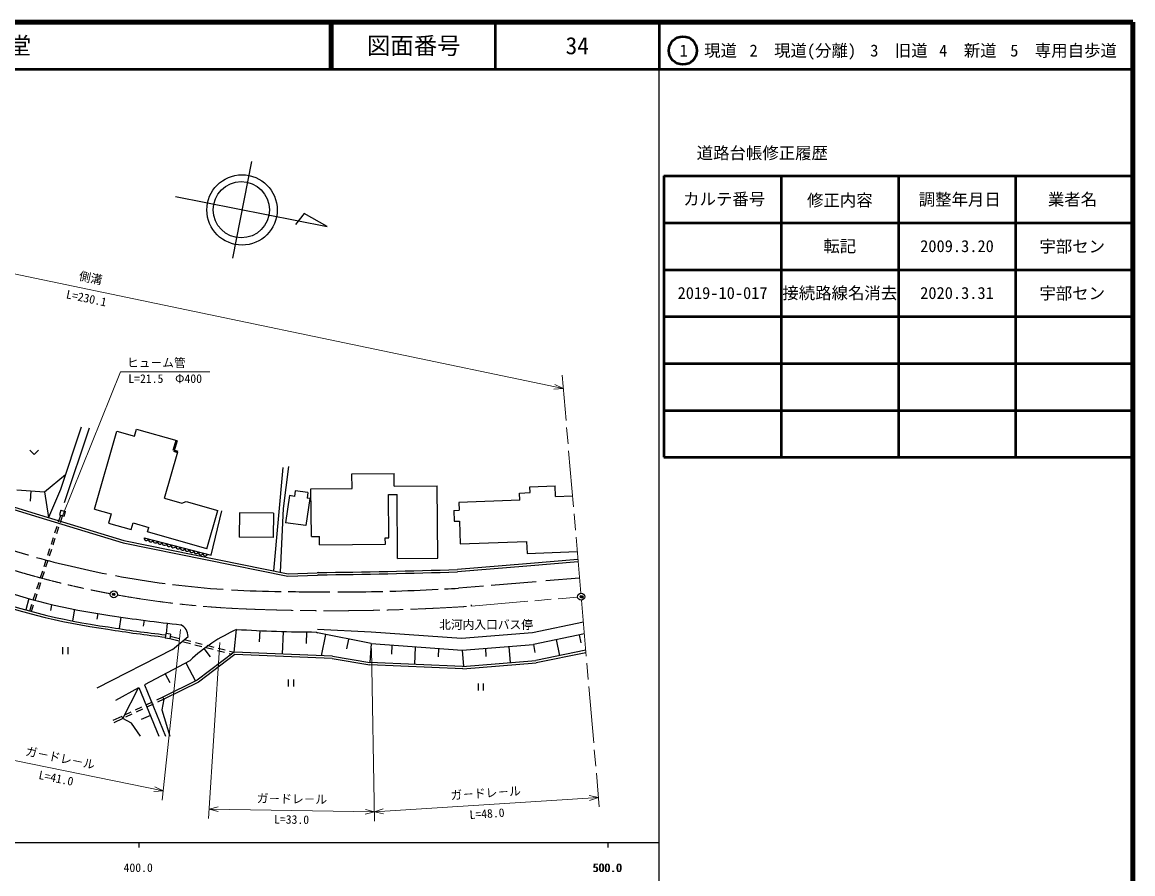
# Model space of a CAD drawing. Units: millimetres, scale not verified. Extents: x 40000 to 680000, y 20000 to 380000.
# Drawn here: x 443104 to 680000, y 198357 to 380000 of the extents above; entities that cross this region are included whole.
import ezdxf
from ezdxf.enums import TextEntityAlignment as Align

# ---------------------------------------------------------------- set-up
doc = ezdxf.new("R2010")
doc.units = ezdxf.units.MM
doc.header["$LTSCALE"] = 1000
doc.header["$PDMODE"] = 32
doc.header["$PDSIZE"] = 500
doc.linetypes.add('CHAIN', pattern=[18.5, 12, -1.5, 3.5, -1.5])
for name, color, linetype, lineweight in [('M-BGD', 7, 'Continuous', 25), ('M-BMK', 2, 'CHAIN', 13), ('M-BMK-SRVR', 3, 'Continuous', 25), ('M-STR-HTXT', 7, 'Continuous', 13), ('M-TTL', 2, 'Continuous', 140), ('M-TTL-BAND', 7, 'Continuous', 25), ('M-TTL-FRAM', 2, 'Continuous', 50), ('M-TTL-LINE', 7, 'Continuous', 50)]:
    doc.layers.add(name, color=color, linetype=linetype, lineweight=lineweight)
doc.layers.add('M-OTRS', color=6, linetype='Continuous')
doc.layers.add('M-TTL-TXT', color=7, linetype='Continuous')
doc.styles.add('@ＭＳ ゴシック', font='')
doc.styles.add('ＭＳ ゴシック', font='')
doc.styles.get('@ＭＳ ゴシック').set_extended_font_data('@MS Gothic')
doc.styles.get('ＭＳ ゴシック').set_extended_font_data('MS Gothic')

msp = doc.modelspace()

# ---------------------------------------------------------------- linework, layer by layer
at = {"layer": 'M-BGD'}
for p, q in [((455693, 293621), (451278, 280357)), ((457410, 293383), (452087, 277473)), ((458538, 276161), (463315, 292759)), ((463315, 292759), (467045, 291686)), ((467045, 291686), (467489, 293230)), ((467489, 293230), (476094, 290754)), ((444706, 288728), (445643, 287791)), ((446581, 288728), (445643, 287791)), ((473472, 278468), (476322, 288371)), ((498690, 284994), (496680, 263001)), ((499887, 285238), (498789, 276296)), ((447881, 279830), (452346, 283551)), ((513448, 283680), (522439, 283754)), ((513474, 280564), (513448, 283680)), ((522461, 281014), (522439, 283754)), ((441979, 280236), (447881, 279830)), ((444930, 280033), (444777, 277810)), ((447881, 279830), (448688, 274344)), ((451278, 280357), (448688, 274344)), ((501343, 280047), (501175, 278867)), ((504044, 279663), (501343, 280047)), ((504044, 279663), (503876, 278482)), ((504704, 280492), (513474, 280564)), ((504788, 270269), (504704, 280452)), ((522461, 281014), (531643, 281089)), ((531769, 265649), (531643, 281089)), ((549205, 279576), (551452, 279659)), ((549261, 278051), (549205, 279576)), ((551406, 280903), (556804, 281102)), ((551452, 279659), (551406, 280903)), ((556887, 278845), (556804, 281102)), ((473472, 278468), (477147, 277410)), ((477147, 277410), (478108, 277755)), ((478108, 277755), (484821, 275823)), ((500115, 279018), (499293, 273250)), ((501175, 278867), (500115, 279018)), ((504427, 278403), (503605, 272636)), ((504427, 278403), (503876, 278482)), ((521228, 279279), (523063, 279294)), ((521303, 270031), (521228, 279279)), ((523175, 265579), (523063, 279294)), ((549261, 278051), (536217, 277572)), ((536217, 277572), (536278, 275906)), ((556887, 278845), (560486, 278978)), ((440427, 276355), (446617, 274450)), ((440504, 276855), (446763, 274928)), ((446763, 274928), (464752, 269464)), ((450860, 273434), (451319, 274853)), ((451361, 275883), (451079, 274923)), ((451079, 274923), (452039, 274642)), ((451361, 275883), (452320, 275602)), ((452039, 274642), (452320, 275602)), ((458538, 276161), (462111, 275132)), ((462111, 275132), (461542, 273157)), ((482467, 267645), (484821, 275823)), ((483422, 266308), (485666, 275774)), ((489453, 275328), (489401, 270182)), ((496697, 275255), (489453, 275328)), ((496697, 275255), (496645, 270109)), ((498789, 276296), (498141, 262705)), ((535155, 275865), (536278, 275906)), ((535155, 275865), (535239, 273557)), ((446617, 274450), (464629, 268979)), ((450090, 271056), (450552, 272483)), ((451241, 273311), (451700, 274730)), ((461542, 273157), (466370, 271767)), ((466370, 271767), (466786, 273215)), ((466786, 273215), (470143, 272249)), ((503605, 272636), (499293, 273250)), ((535239, 273557), (536363, 273599)), ((536363, 273599), (536542, 268742)), ((449321, 268677), (449782, 270104)), ((450471, 270932), (450933, 272360)), ((482467, 267645), (469857, 271274)), ((469862, 271273), (470143, 272249)), ((496645, 270109), (489401, 270182)), ((504788, 270269), (506494, 270283)), ((506508, 268543), (506494, 270283)), ((448551, 266298), (449013, 267726)), ((449701, 268554), (450163, 269981)), ((464629, 268979), (499768, 261866)), ((464752, 269464), (499810, 262367)), ((469099, 270041), (483422, 266308)), ((506508, 268543), (520570, 268658)), ((520559, 270025), (521303, 270031)), ((520570, 268658), (520559, 270025)), ((536542, 268742), (550689, 269262)), ((550689, 269262), (550784, 266679)), ((447781, 263920), (448243, 265347)), ((448931, 266175), (449393, 267602)), ((523175, 265579), (531769, 265649)), ((561651, 265426), (550691, 264484)), ((550784, 266679), (561509, 267073)), ((447011, 261541), (447473, 262969)), ((448162, 263797), (448623, 265224)), ((550691, 264484), (535946, 263272)), ((550733, 263986), (535975, 262773)), ((561694, 264928), (550733, 263986)), ((446241, 259163), (446703, 260590)), ((447392, 261418), (447854, 262845)), ((499768, 261866), (506072, 262082)), ((499810, 262367), (506003, 262580)), ((506199, 262628), (506003, 262580)), ((506263, 262129), (506072, 262082)), ((552743, 260666), (543107, 259859)), ((561994, 261441), (554787, 260838)), ((446622, 259040), (447084, 260467)), ((541485, 259723), (536187, 259280)), ((444542, 257042), (443874, 254633)), ((445472, 256784), (445933, 258211)), ((445852, 256661), (446314, 258088)), ((444702, 254406), (445164, 255833)), ((445082, 254283), (445544, 255710)), ((449374, 255743), (449129, 254545)), ((454280, 254783), (453813, 252281)), ((459202, 253910), (458991, 252656)), ((538969, 255447), (538947, 255702)), ((464139, 253122), (463767, 250650)), ((469090, 252421), (468925, 251181)), ((474052, 251806), (473795, 249570)), ((562803, 252026), (551955, 249789)), ((473707, 249581), (473592, 248587)), ((474700, 249466), (473707, 249581)), ((474700, 249466), (474585, 248473)), ((474654, 249069), (476674, 248558)), ((475158, 246231), (478474, 248965)), ((488332, 245611), (488840, 250492)), ((493736, 247810), (493833, 250222)), ((498635, 245198), (498829, 250039)), ((503729, 247471), (503828, 249944)), ((505911, 249930), (506112, 249729)), ((517572, 247444), (506112, 249729)), ((517528, 249894), (506117, 250479)), ((507765, 249399), (506862, 244869)), ((536833, 248549), (517528, 249894)), ((551955, 249789), (536833, 248549)), ((563017, 249535), (552169, 247298)), ((562316, 247604), (561963, 249318)), ((451694, 246681), (451694, 245181)), ((452819, 246681), (452819, 245181)), ((474585, 248473), (473592, 248587)), ((474596, 248568), (476551, 248074)), ((477521, 247829), (478975, 247461)), ((477643, 248313), (479098, 247946)), ((479945, 247216), (481399, 246848)), ((480067, 247701), (481521, 247333)), ((483296, 244622), (481950, 246411)), ((482368, 246603), (483823, 246235)), ((482491, 247088), (483945, 246720)), ((484915, 246475), (486369, 246107)), ((512669, 248422), (512254, 246341)), ((517572, 247444), (517287, 243454)), ((517572, 247444), (536983, 246054)), ((521933, 245185), (522022, 247125)), ((526837, 243016), (527009, 246768)), ((531913, 244599), (531996, 246411)), ((536983, 246054), (552169, 247298)), ((542067, 244722), (541967, 246462)), ((547287, 243376), (546950, 246870)), ((552169, 247298), (552418, 245562)), ((557773, 244880), (557066, 248308)), ((475158, 246231), (459044, 237983)), ((488332, 245611), (480415, 239654)), ((488490, 245104), (480678, 239226)), ((484792, 245990), (486246, 245623)), ((487216, 245378), (487819, 245225)), ((487338, 245862), (488332, 245611)), ((509271, 244772), (488332, 245611)), ((509220, 244274), (488490, 245104)), ((509220, 244274), (517234, 242956)), ((509271, 244772), (517287, 243454)), ((536983, 246054), (537269, 242565)), ((563319, 246024), (552667, 243827)), ((563362, 245522), (552738, 243331)), ((478884, 243816), (469167, 238657)), ((477999, 243346), (480054, 239476)), ((537064, 242047), (517234, 242956)), ((537055, 242548), (517287, 243454)), ((537055, 242548), (552667, 243827)), ((537064, 242047), (552738, 243331)), ((480415, 239654), (473078, 236042)), ((473583, 241002), (474575, 239134)), ((499837, 239793), (499837, 238293)), ((500962, 239793), (500962, 238293)), ((463057, 235418), (468003, 238070)), ((464548, 231474), (467924, 238028)), ((468003, 238070), (472270, 227746)), ((469167, 238657), (473677, 227746)), ((480678, 239226), (473299, 235593)), ((540335, 238967), (540335, 237467)), ((541460, 238967), (541460, 237467)), ((470824, 234981), (469467, 234342)), ((471037, 234529), (469680, 233890)), ((473086, 236046), (471728, 235407)), ((473299, 235593), (471941, 234955)), ((473299, 235593), (472900, 233328)), ((473299, 235593), (473078, 236042)), ((466300, 232851), (464943, 232212)), ((466513, 232399), (465156, 231760)), ((468562, 233916), (467205, 233277)), ((468775, 233464), (467418, 232825)), ((472900, 233328), (474576, 227746)), ((464337, 231927), (462421, 231033)), ((464548, 231474), (462632, 230580)), ((464337, 231927), (464548, 231474)), ((466434, 230458), (464548, 231474)), ((468317, 227745), (466434, 230458)), ((470461, 232122), (468448, 231290))]:
    msp.add_line(p, q, dxfattribs=at)
for centre, radius, start, end in [((498665, 454685), 196000, 251.00109, 253.89461), ((469582, 269915), 500, 165.39101, 345.39101), ((470550, 269663), 500, 165.39101, 345.39101), ((471518, 269410), 500, 165.39101, 345.39101), ((472485, 269158), 500, 165.39101, 345.39101), ((473453, 268906), 500, 165.39101, 345.39101), ((474421, 268654), 500, 165.39101, 345.39101), ((475388, 268402), 500, 165.39101, 345.39101), ((476356, 268149), 500, 165.39101, 345.39101), ((477324, 267897), 500, 165.39101, 345.39101), ((478291, 267645), 500, 165.39101, 345.39101), ((499723, 459179), 200611, 253.96051, 253.99059), ((499723, 459179), 200611, 254.51712, 258.89451), ((479259, 267393), 500, 165.39101, 345.39101), ((480227, 267140), 500, 165.39101, 345.39101), ((481194, 266888), 500, 165.39101, 345.39101), ((482162, 266636), 500, 165.39101, 345.39101), ((491934, 1608673), 1346121, 270.6072, 271.87367), ((499723, 459179), 200611, 259.44316, 262.52454), ((491934, 1608673), 1346621, 270.60968, 271.8742), ((479581, 383360), 134087, 248.89086, 262.20146), ((479581, 383360), 133587, 249.1331, 262.20376), ((479581, 383360), 131087, 250.12619, 262.21547), ((499723, 459179), 200611, 262.9684, 266.07895), ((499723, 459179), 200611, 266.57999, 269.59717), ((509210, 707244), 448776, 268.79986, 269.61201), ((509210, 707244), 448776, 269.61201, 269.94147), ((509210, 707244), 448776, 270.15417, 271.38208), ((509210, 707244), 448776, 271.57153, 272.89072), ((509210, 707244), 448776, 273.06542, 273.44624), ((506788, 536321), 286392, 260.96735, 264.02317), ((475688, 249011), 2786, 359.07031, 62.6717), ((506788, 536321), 289392, 260.9738, 263.41883), ((506788, 536321), 288892, 260.97273, 263.41883), ((503601, 217714), 35948, 114.24399, 133.43849), ((506788, 536321), 286392, 266.40693, 269.82461)]:
    msp.add_arc(centre, radius, start, end, dxfattribs=at)
at = {"layer": 'M-BMK'}
for p, q in [((562272, 258203), (558274, 304709)), ((538969, 255447), (561589, 257392)), ((562400, 256709), (566187, 212663))]:
    msp.add_line(p, q, dxfattribs=at)
for centre, radius, start, end in [((498665, 454685), 200000, 247.59214, 259.40936), ((498665, 454685), 200000, 259.83908, 267.20303), ((509210, 707244), 452776, 267.42976, 273.76854)]:
    msp.add_arc(centre, radius, start, end, dxfattribs=at)
at = {"layer": 'M-BMK-SRVR'}
for p, q in [((492026, 350303), (487974, 329697)), ((475773, 342798), (508181, 336424)), ((503259, 339233), (501421, 336861)), ((508181, 336424), (503259, 339233))]:
    msp.add_line(p, q, dxfattribs=at)
for centre, radius in [((489992, 339959), 7500), ((489839, 339998), 6000), ((462645, 257956), 750), ((562336, 257456), 750)]:
    msp.add_circle(centre, radius, dxfattribs=at)
for p in [(462645, 257956), (562336, 257456), (562508, 257414)]:
    msp.add_point(p, dxfattribs=at)
at = {"layer": 'M-OTRS'}
msp.add_point((562508, 257414), dxfattribs=at)
at = {"layer": 'M-STR-HTXT'}
for p, q in [((558521, 301837), (355891, 344196)), ((464095, 305396), (451700, 274730)), ((464095, 305396), (483095, 305396)), ((556524, 301726), (558521, 301837)), ((558521, 301837), (556736, 302739)), ((476861, 250491), (472969, 214046)), ((485273, 247679), (482846, 210175)), ((517591, 246444), (518262, 209549)), ((473182, 216035), (428271, 225233)), ((471185, 215915), (473182, 216035)), ((473182, 216035), (471393, 216930)), ((566016, 214656), (518225, 211549)), ((566016, 214656), (564054, 215047)), ((564121, 214014), (566016, 214656)), ((484916, 212655), (482976, 212171)), ((518225, 211549), (482976, 212171)), ((482976, 212171), (484898, 211620)), ((516285, 211065), (518225, 211549)), ((518225, 211549), (516303, 212100)), ((520119, 212191), (518225, 211549)), ((518225, 211549), (520187, 211158))]:
    msp.add_line(p, q, dxfattribs=at)
at = {"layer": 'M-TTL'}
for p, q in [((680000, 380000), (40000, 380000)), ((680000, 20000), (680000, 380000))]:
    msp.add_line(p, q, dxfattribs=at)
at = {"layer": 'M-TTL-BAND'}
for p, q in [((579000, 20000), (579000, 370000)), ((40000, 205000), (579000, 205000)), ((468000, 205000), (468000, 204000)), ((568000, 205000), (568000, 204000))]:
    msp.add_line(p, q, dxfattribs=at)
at = {"layer": 'M-TTL-FRAM'}
for p, q in [((580000, 347197), (580000, 287197)), ((580000, 347197), (680000, 347197)), ((475478, 288614), (476094, 290754)), ((475478, 288614), (476322, 288371)), ((580000, 287197), (680000, 287197))]:
    msp.add_line(p, q, dxfattribs=at)
at = {"layer": 'M-TTL-LINE'}
for p, q in [((508747, 380000), (508747, 370000)), ((509247, 380000), (509247, 370000)), ((543997, 380000), (543997, 370000)), ((579000, 380000), (579000, 370000)), ((40000, 370000), (680000, 370000)), ((605000, 347197), (605000, 287197)), ((630000, 347197), (630000, 287197)), ((655000, 347197), (655000, 287197)), ((580000, 337197), (680000, 337197)), ((580000, 327197), (680000, 327197)), ((580000, 317197), (680000, 317197)), ((580000, 307197), (680000, 307197)), ((580000, 297197), (680000, 297197))]:
    msp.add_line(p, q, dxfattribs=at)
msp.add_circle((584031, 373958), 3000, dxfattribs=at)

# ---------------------------------------------------------------- texts
at = {"layer": 'M-BGD', "style": 'ＭＳ ゴシック'}
msp.add_text('北河内入口バス停', height=1833, dxfattribs=at).set_placement((542050, 251492), align=Align.MIDDLE_CENTER)
at = {"layer": 'M-STR-HTXT', "style": 'ＭＳ ゴシック'}
for s, rotation, p in [('側溝', 348.193, (457411, 323996)), ('ガ－ドレ－ル', 348.425, (450927, 221614)), ('ガ－ドレ－ル', 3.72, (542056, 214100)), ('ガ－ドレ－ル', 358.988, (500618, 212860))]:
    msp.add_text(s, height=1833, rotation=rotation, dxfattribs=at).set_placement(p, align=Align.BOTTOM_CENTER)
at = {"layer": 'M-STR-HTXT', "style": '@ＭＳ ゴシック'}
for s, rotation, p in [('L=230.1', 348.193, (457001, 322038)), ('L=41.0', 348.425, (450526, 219654)), ('L=33.0', 358.988, (500583, 210860)), ('L=48.0', 3.72, (542185, 212105))]:
    msp.add_text(s, height=1833, rotation=rotation, dxfattribs=at).set_placement(p, align=Align.TOP_CENTER)
at = {"layer": 'M-STR-HTXT', "style": 'ＭＳ ゴシック'}
msp.add_text('ヒュ－ム管', height=1833, dxfattribs=at).set_placement((465470, 305896), align=Align.BOTTOM_LEFT)
msp.add_text('L=21.5\u3000Φ400', height=1833, dxfattribs=at).set_placement((473595, 304896), align=Align.TOP_CENTER)
at = {"layer": 'M-TTL-BAND', "style": 'ＭＳ ゴシック'}
for s, p in [('400.0', (467844, 198195)), ('500.0', (567844, 198195)), ('500.0', (568000, 198195))]:
    msp.add_text(s, height=1833, dxfattribs=at).set_placement(p, align=Align.BOTTOM_CENTER)
at = {"layer": 'M-TTL-TXT', "style": 'ＭＳ ゴシック'}
msp.add_text('美祢市美東町絵堂', height=3666, dxfattribs=at).set_placement((405024, 375000), align=Align.MIDDLE_LEFT)
for s, height, p in [('図面番号', 3666, (526622, 375000)), ('34', 3666, (561497, 375000)), ('1\u3000現道', 2566, (589448, 373958)), ('2\u3000現道(分離)', 2566, (609619, 373958)), ('3\u3000旧道', 2566, (630121, 373958)), ('4\u3000新道', 2566, (644824, 373958)), ('5\u3000専用自歩道', 2566, (665228, 373958)), ('道路台帳修正履歴', 2566, (600968, 352113)), ('カルテ番号', 2566, (592839, 342277)), ('修正内容', 2566, (617509, 342023)), ('調整年月日', 2566, (643089, 342197)), ('業者名', 2566, (667134, 342197)), ('転記', 2566, (617500, 332245)), ('2009.3.20', 2566, (642500, 332245)), ('宇部セン', 2566, (667077, 332189)), ('2019-10-017', 2566, (592500, 322245)), ('接続路線名消去', 2566, (617500, 322245)), ('2020.3.31', 2566, (642500, 322245)), ('宇部セン', 2566, (667077, 322189))]:
    msp.add_text(s, height=height, dxfattribs=at).set_placement(p, align=Align.MIDDLE_CENTER)

doc.saveas('drawing.dxf')
